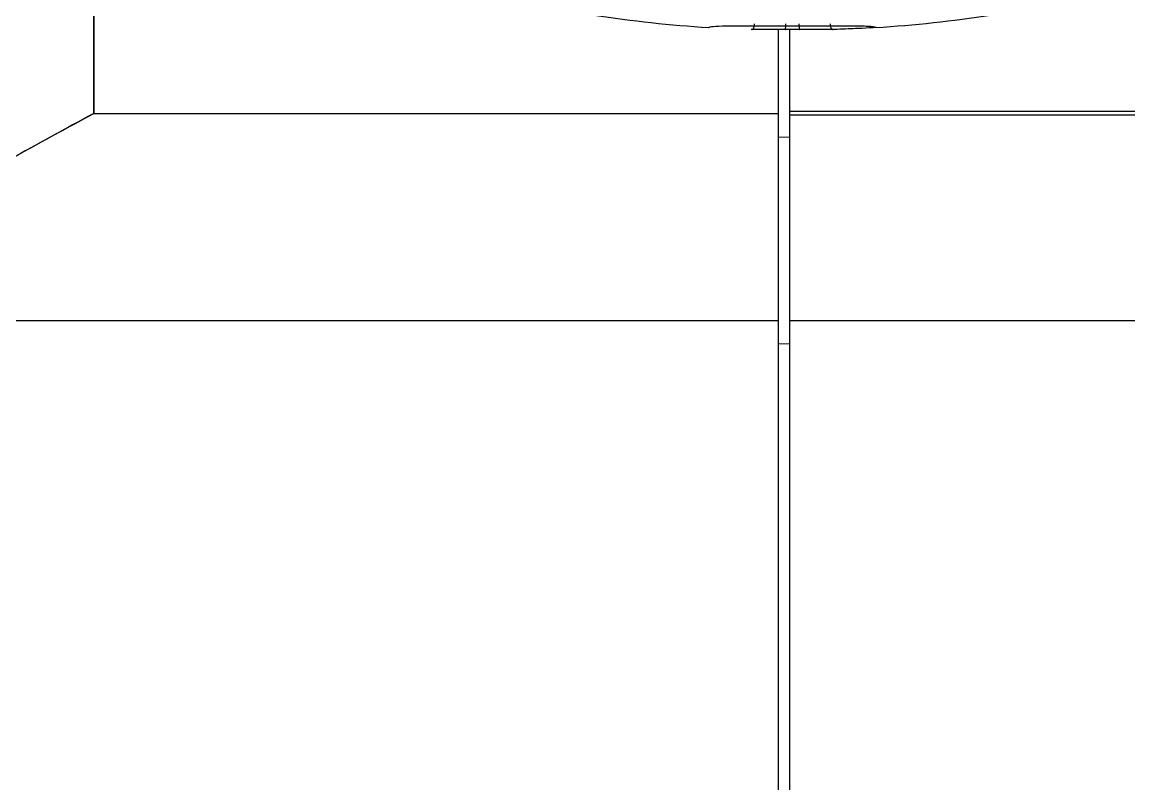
# Model space of a CAD drawing. Extents: x 12.3 to 108.7, y 1.1 to 80.4.
# Drawn here: x 46.401 to 48.298, y 8.671 to 9.977 of the extents above; entities that cross this region are included whole.
import ezdxf

# ---------------------------------------------------------------- set-up
doc = ezdxf.new("R2010")
doc.units = 0
doc.header["$MEASUREMENT"] = 0
doc.layers.add('OBJECT', color=7, linetype='CONTINUOUS')

msp = doc.modelspace()

# ---------------------------------------------------------------- linework, layer by layer
at = {"layer": 'OBJECT'}
for p, q in [((46.524, 9.9891), (46.524, 9.8203)), ((46.524, 9.8203), (46.524, 9.9891)), ((47.5776, 9.9676), (47.5776, 9.9676)), ((47.6968, 9.964), (47.6968, 9.8203)), ((47.7088, 9.964), (47.7088, 9.964)), ((47.7168, 9.8244), (47.7168, 9.964)), ((47.7332, 9.964), (47.7332, 9.964)), ((47.8644, 9.9676), (47.8644, 9.9676)), ((47.7168, 9.8244), (48.9635, 9.8244)), ((47.7168, 9.8174), (47.7168, 9.8244)), ((46.524, 9.8203), (47.6968, 9.8203)), ((46.524, 9.8203), (46.524, 9.8203)), ((47.6968, 9.8203), (47.6968, 9.4653)), ((47.7168, 9.4653), (47.7168, 9.8174)), ((48.9688, 9.8174), (47.7168, 9.8174)), ((47.6968, 9.7798), (47.7168, 9.7802)), ((45.9362, 9.4653), (47.6968, 9.4653)), ((47.6968, 9.4653), (47.6968, 7.0734)), ((47.7168, 7.0734), (47.7168, 9.4653)), ((47.7168, 9.4653), (49.5284, 9.4653)), ((47.7168, 9.4252), (47.6968, 9.4248))]:
    msp.add_line(p, q, dxfattribs=at)
for start, end in [(256.2899, 266.3463), (273.6537, 283.7101)]:
    msp.add_arc((47.721, 12.213), 2.25, start, end, dxfattribs=at)
msp.add_ellipse((47.721, 9.9562), major_axis=(0.1429, 0), ratio=0.054262, start_param=1.485384, end_param=1.656209, dxfattribs=at)
for points, knots in [([(47.6513, 9.9641), (47.6518, 9.9642), (47.6529, 9.9644), (47.6544, 9.966), (47.6556, 9.9686), (47.6562, 9.9711), (47.6563, 9.9729), (47.6564, 9.9737), (47.6564, 9.9739)], [0, 0, 0, 0, 0.214946, 0.429901, 0.64486, 0.859838, 0.951436, 1, 1, 1, 1]), ([(47.7088, 9.964), (47.7089, 9.964), (47.7091, 9.9641), (47.7094, 9.9657), (47.7096, 9.9681), (47.7097, 9.9705), (47.7097, 9.9724), (47.7097, 9.9732), (47.7097, 9.9738)], [0, 0, 0, 0, 0.209944, 0.419874, 0.629821, 0.839756, 0.898241, 1, 1, 1, 1]), ([(47.7323, 9.9738), (47.7323, 9.9732), (47.7323, 9.9724), (47.7324, 9.9705), (47.7325, 9.9681), (47.7327, 9.9657), (47.7329, 9.9641), (47.7331, 9.964), (47.7332, 9.964)], [0, 0, 0, 0, 0.1017593, 0.1602443, 0.3701787, 0.580126, 0.790056, 1, 1, 1, 1]), ([(47.7857, 9.9739), (47.7857, 9.9737), (47.7857, 9.9729), (47.7859, 9.9711), (47.7865, 9.9686), (47.7876, 9.966), (47.7891, 9.9644), (47.7902, 9.9642), (47.7908, 9.9641)], [0, 0, 0, 0, 0.048564, 0.140162, 0.35514, 0.570099, 0.785054, 1, 1, 1, 1]), ([(47.5776, 9.9676), (47.5792, 9.9683), (47.5822, 9.9698), (47.6066, 9.9706), (47.6427, 9.9707), (47.6879, 9.9705), (47.7369, 9.9705), (47.7842, 9.9707), (47.8244, 9.9707), (47.8527, 9.9702), (47.8636, 9.9689), (47.8642, 9.9679), (47.8644, 9.9676)], [0, 0, 0, 0, 0.106548, 0.213092, 0.319763, 0.426916, 0.534499, 0.642267, 0.749959, 0.857311, 0.964155, 1, 1, 1, 1]), ([(47.7088, 9.964), (47.6928, 9.964), (47.6725, 9.9641), (47.6545, 9.9641), (47.6507, 9.9641)], [0, 0, 0, 0, 0.79181, 1, 1, 1, 1]), ([(47.7913, 9.9641), (47.7765, 9.9641), (47.7577, 9.964), (47.7374, 9.964), (47.7332, 9.964)], [0, 0, 0, 0, 0.7918372, 1, 1, 1, 1]), ([(47.8644, 9.9676), (47.8628, 9.9675), (47.8597, 9.9673), (47.8352, 9.9658), (47.8092, 9.9647), (47.793, 9.9642), (47.7908, 9.9641)], [0, 0, 0, 0, 0.3155683, 0.6311013, 0.9475882, 1, 1, 1, 1]), ([(46.524, 9.8203), (46.4277, 9.7677), (46.2267, 9.6579), (46.0357, 9.5313), (45.9362, 9.4653)], [0, 0, 0, 0, 0.478616, 1, 1, 1, 1]), ([(45.9362, 9.4653), (46.0429, 9.536), (46.2339, 9.6624), (46.4352, 9.772), (46.524, 9.8203)], [0, 0, 0, 0, 0.55868, 1, 1, 1, 1])]:
    msp.add_open_spline(points, degree=3, knots=knots, dxfattribs=at)

doc.saveas('drawing.dxf')
